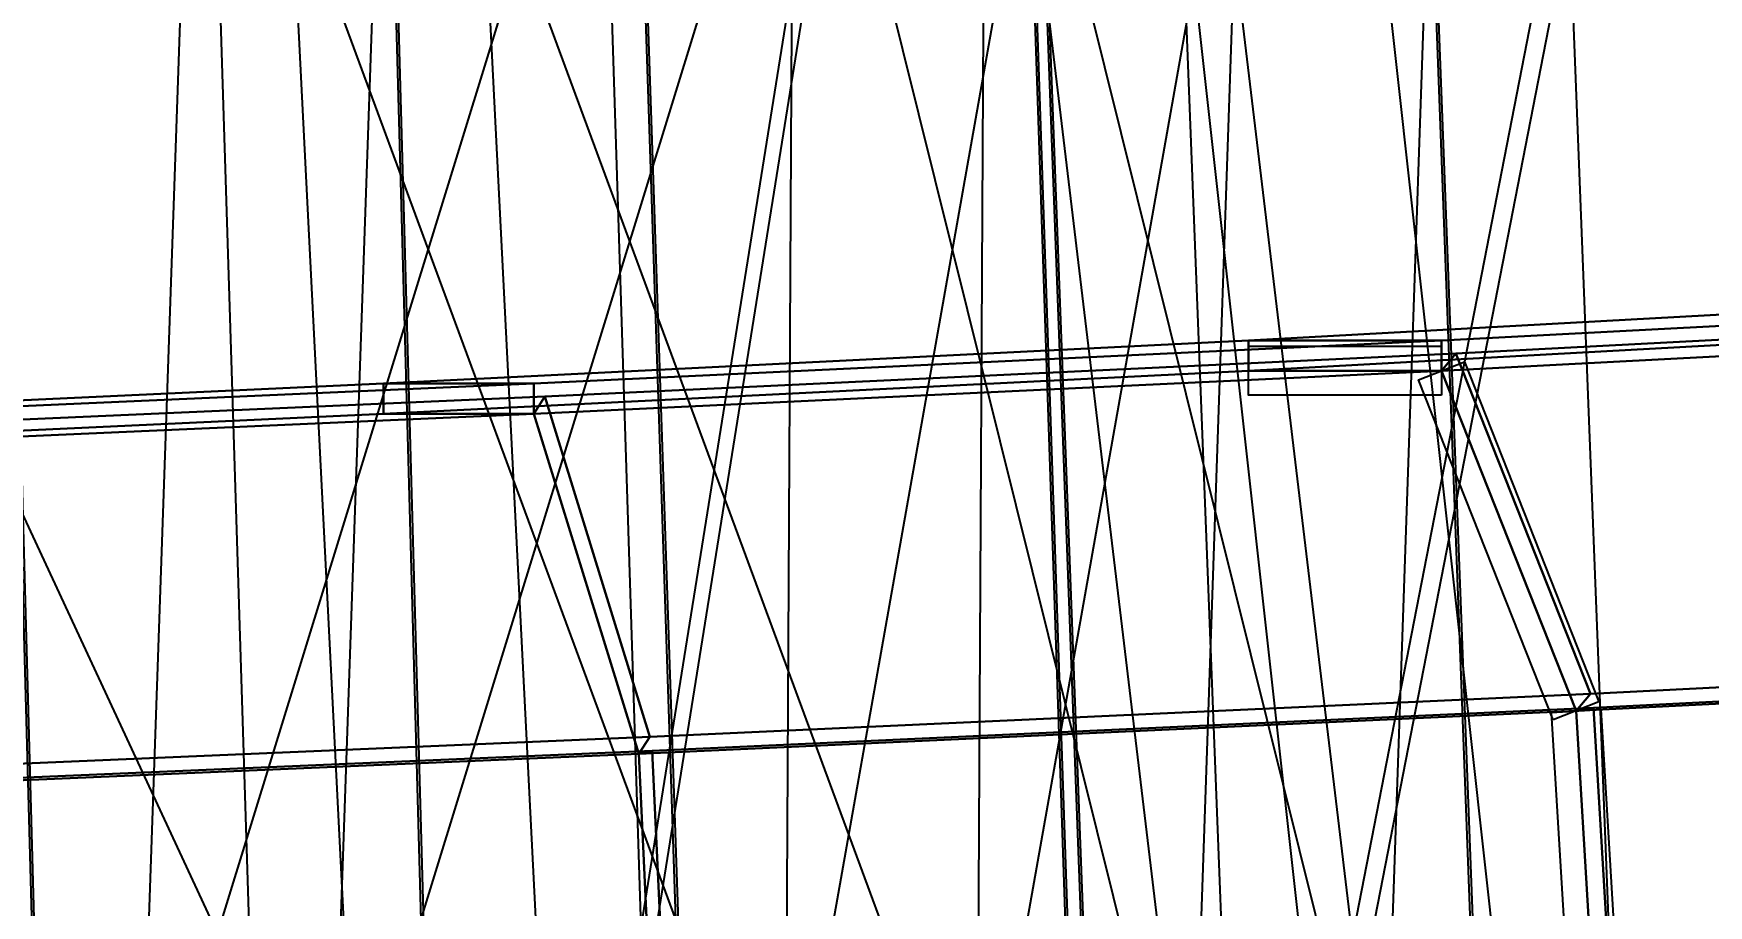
# Model space of a CAD drawing. Header units: millimetres. Extents: x -123812 to 252100, y -3000 to 639000.
# Drawn here: x 7068 to 11498, y 450776 to 453083 of the extents above; entities that cross this region are included whole.
import ezdxf

# ---------------------------------------------------------------- set-up
doc = ezdxf.new("R2010")
doc.units = ezdxf.units.MM
for name, color, linetype, lineweight in [('D-STR-DECK', 7, 'Continuous', 25), ('D-STR-DIM', 7, 'Continuous', 13), ('D-STR-STRC', 7, 'Continuous', 25)]:
    doc.layers.add(name, color=color, linetype=linetype, lineweight=lineweight)
doc.styles.add('OpenSansCondensed-Light', font='OpenSansCondensed-Light.ttf')
doc.styles.add('TOWER_UNICODE', font='Arial Unicode.ttf')
doc.dimstyles.new('EZDXF', dxfattribs={"dimtxt": 0.25, "dimasz": 0.175, "dimexe": 0.375, "dimexo": 0.125, "dimgap": 0.1, "dimtad": 1, "dimlfac": 100, "dimzin": 12, "dimdsep": 46, "dimtxsty": 'OpenSansCondensed-Light', "dimblk": 'ARCHTICK', "dimcen": 2.5, "dimazin": 3, "dimtfac": 0.5, "dimtmove": 2, "dimatfit": 3})

# ---------------------------------------------------------------- blocks, each defined once
blk = doc.blocks.new('_ARCHTICK')
at = {"color": 0, "linetype": 'BYBLOCK', "const_width": 0.15}
blk.add_lwpolyline([(-0.5, -0.5), (0.5, 0.5)], dxfattribs=at)

msp = doc.modelspace()

# ---------------------------------------------------------------- linework, layer by layer
at = {"layer": 'D-STR-DECK'}
for points in [[(5939.2, 445000), (7163.8, 455000), (9400, 455000), (7800, 445000)], [(5939.2, 445000), (7163.8, 455000), (9400, 455000), (7800, 445000)], [(7760, 445000), (9360, 455000), (11444.7, 455000), (9496.7, 445000)], [(7760, 445000), (9360, 455000), (11444.7, 455000), (9496.7, 445000)], [(9448, 445000), (11396, 455000), (13293.6, 455000), (11030.9, 445000)], [(9448, 445000), (11396, 455000), (13293.6, 455000), (11030.9, 445000)], [(10281.7, 452190.9), (10281.7, 452270.9), (12353.9, 452384.5), (12353.9, 452304.5)], [(10281.7, 452270.9), (10791.8, 452270.9), (12965.5, 452384.5), (12353.9, 452384.5)], [(10791.8, 452270.9), (10791.8, 452190.9), (12965.5, 452304.5), (12965.5, 452384.5)], [(10791.8, 452190.9), (10829.6, 452236.3), (13010.8, 452349.9), (12965.5, 452304.5)], [(10829.6, 452236.3), (11185.7, 451336.3), (13437.8, 451449.9), (13010.8, 452349.9)], [(10791.8, 452190.9), (10281.7, 452190.9), (12353.9, 452304.5), (12965.5, 452304.5)], [(11147.9, 451290.9), (10791.8, 452190.9), (12965.5, 452304.5), (13392.5, 451404.5)], [(7993.9, 452077.3), (7993.9, 452157.3), (10281.7, 452270.9), (10281.7, 452190.9)], [(7993.9, 452157.3), (8391.2, 452157.3), (10791.8, 452270.9), (10281.7, 452270.9)], [(8391.2, 452157.3), (8391.2, 452077.3), (10791.8, 452190.9), (10791.8, 452270.9)], [(10791.8, 452190.9), (10281.7, 452190.9), (10281.7, 452270.9), (10791.8, 452270.9)], [(10791.8, 452190.9), (10281.7, 452190.9), (10281.7, 452270.9), (10791.8, 452270.9)], [(10791.8, 452125.9), (10281.7, 452125.9), (10281.7, 452255.9), (10791.8, 452255.9)], [(8391.2, 452077.3), (8420.7, 452122.7), (10829.6, 452236.3), (10791.8, 452190.9)], [(8420.7, 452122.7), (8698.2, 451222.7), (11185.7, 451336.3), (10829.6, 452236.3)], [(11087.4, 451267), (10731.3, 452167), (10852.2, 452214.8), (11208.3, 451314.8)], [(11147.9, 451290.9), (10791.8, 452190.9), (10829.6, 452236.3), (11185.7, 451336.3)], [(11147.9, 451290.9), (10791.8, 452190.9), (10829.6, 452236.3), (11185.7, 451336.3)], [(8391.2, 452077.3), (7993.9, 452077.3), (10281.7, 452190.9), (10791.8, 452190.9)], [(8668.7, 451177.3), (8391.2, 452077.3), (10791.8, 452190.9), (11147.9, 451290.9)], [(5541.1, 451963.6), (5541.1, 452043.6), (7993.9, 452157.3), (7993.9, 452077.3)], [(5541.1, 452043.6), (5817.1, 452043.6), (8391.2, 452157.3), (7993.9, 452157.3)], [(5817.1, 452043.6), (5817.1, 451963.6), (8391.2, 452077.3), (8391.2, 452157.3)], [(5817.1, 451963.6), (5837.6, 452009), (8420.7, 452122.7), (8391.2, 452077.3)], [(5837.6, 452009), (6030.3, 451109), (8698.2, 451222.7), (8420.7, 452122.7)], [(8391.2, 452077.3), (7993.9, 452077.3), (7993.9, 452157.3), (8391.2, 452157.3)], [(8391.2, 452077.3), (7993.9, 452077.3), (7993.9, 452157.3), (8391.2, 452157.3)], [(8668.7, 451177.3), (8391.2, 452077.3), (8420.7, 452122.7), (8698.2, 451222.7)], [(8668.7, 451177.3), (8391.2, 452077.3), (8420.7, 452122.7), (8698.2, 451222.7)], [(5817.1, 451963.6), (5541.1, 451963.6), (7993.9, 452077.3), (8391.2, 452077.3)], [(6009.8, 451063.6), (5817.1, 451963.6), (8391.2, 452077.3), (8668.7, 451177.3)], [(11185.7, 451336.3), (11147.9, 451290.9), (13392.5, 451404.5), (13437.8, 451449.9)], [(11147.9, 451290.9), (11193.6, 451299.2), (13447.3, 451412.8), (13392.5, 451404.5)], [(11216.8, 450140.9), (11147.9, 451290.9), (13392.5, 451404.5), (13475.1, 450254.5)], [(11193.6, 451299.2), (11262.5, 450149.2), (13529.9, 450262.8), (13447.3, 451412.8)], [(8698.2, 451222.7), (8668.7, 451177.3), (11147.9, 451290.9), (11185.7, 451336.3)], [(8668.7, 451177.3), (8704.3, 451185.6), (11193.6, 451299.2), (11147.9, 451290.9)], [(8722.4, 450027.3), (8668.7, 451177.3), (11147.9, 451290.9), (11216.8, 450140.9)], [(8704.3, 451185.6), (8758, 450035.6), (11262.5, 450149.2), (11193.6, 451299.2)], [(11151.9, 450137), (11083, 451287), (11212.8, 451294.8), (11281.7, 450144.8)], [(11216.8, 450140.9), (11147.9, 451290.9), (11193.6, 451299.2), (11262.5, 450149.2)], [(11216.8, 450140.9), (11147.9, 451290.9), (11193.6, 451299.2), (11262.5, 450149.2)], [(6030.3, 451109), (6009.8, 451063.6), (8668.7, 451177.3), (8698.2, 451222.7)], [(6009.8, 451063.6), (6034.5, 451071.9), (8704.3, 451185.6), (8668.7, 451177.3)], [(6047.1, 449913.6), (6009.8, 451063.6), (8668.7, 451177.3), (8722.4, 450027.3)], [(6034.5, 451071.9), (6071.8, 449921.9), (8758, 450035.6), (8704.3, 451185.6)], [(8722.4, 450027.3), (8668.7, 451177.3), (8704.3, 451185.6), (8758, 450035.6)], [(8722.4, 450027.3), (8668.7, 451177.3), (8704.3, 451185.6), (8758, 450035.6)]]:
    msp.add_lwpolyline(points, close=True, dxfattribs=at)
at = {"layer": 'D-STR-STRC'}
for points in [[(7133.8, 474969.9), (10131.5, 449969.9), (10140.1, 449967), (10165.3, 449966.4), (10205.4, 449968.1), (10257.6, 449971.9), (10318.4, 449977.7), (10383.7, 449985), (10449, 449993.3), (10509.8, 450002.1), (10562, 450010.7), (10602.1, 450018.6), (10627.3, 450025.2), (10635.9, 450030.1), (7638.1, 475030.1)], [(6660.3, 474987.3), (7925.8, 449987.3), (7934.5, 449981.9), (7959.8, 449977.9), (8000.1, 449975.3), (8052.6, 449974.4), (8113.8, 449975.3), (8179.5, 449977.8), (8245.1, 449981.9), (8306.3, 449987.2), (8358.9, 449993.3), (8399.2, 449999.9), (8424.5, 450006.6), (8433.2, 450012.7), (7167.6, 475012.7)], [(8214, 475008.7), (7347.5, 450008.7), (7356.2, 450001.3), (7381.6, 449993.8), (7421.9, 449986.8), (7474.5, 449980.6), (7535.7, 449975.8), (7601.4, 449972.6), (7667.1, 449971.3), (7728.3, 449971.9), (7780.9, 449974.5), (7821.2, 449978.8), (7846.6, 449984.5), (7855.2, 449991.3), (8721.7, 474991.3)], [(9190.6, 475001.4), (9055.8, 450001.4), (9064.4, 449993.9), (9089.8, 449986.8), (9130.2, 449980.7), (9182.8, 449975.8), (9244, 449972.6), (9309.8, 449971.3), (9375.5, 449971.9), (9436.8, 449974.5), (9489.4, 449978.7), (9529.7, 449984.5), (9555.1, 449991.3), (9563.8, 449998.6), (9698.6, 474998.6)], [(5047.5, 454892.9), (7371.1, 449892.9), (7386.5, 449880.5), (7416.5, 449876.3), (7459.1, 449880.5), (7511.4, 449892.9), (7569.9, 449912.5), (7630.5, 449938.2), (7689.1, 449968), (7741.7, 450000), (7784.8, 450032), (7815.4, 450061.8), (7831.4, 450087.5), (7831.7, 450107.1), (5508.1, 455107.1)], [(7225.4, 454912.5), (9071.3, 449912.5), (9087.4, 449892.9), (9118.6, 449880.5), (9162.9, 449876.3), (9217.1, 449880.5), (9277.7, 449892.9), (9340.5, 449912.5), (9401.2, 449938.2), (9455.6, 449968), (9500.1, 450000), (9531.6, 450032), (9548.1, 450061.8), (9548.2, 450087.5), (7702.4, 455087.5)], [(8896.7, 455061.8), (7356.8, 450061.8), (7365.2, 450032), (7389.7, 450000), (7428.6, 449968), (7479.3, 449938.2), (7538.3, 449912.5), (7601.7, 449892.9), (7665, 449880.5), (7724, 449876.3), (7774.6, 449880.5), (7813.4, 449892.9), (7837.8, 449912.5), (7846, 449938.2), (9386, 454938.2)], [(8895, 454938.2), (10137.3, 449938.2), (10153, 449912.5), (10184.4, 449892.9), (10229.4, 449880.5), (10284.8, 449876.3), (10347.1, 449880.5), (10411.8, 449892.9), (10474.6, 449912.5), (10531.2, 449938.2), (10577.7, 449968), (10611.1, 450000), (10628.9, 450032), (10630.1, 450061.8), (9387.7, 455061.8)], [(9945, 455032), (9058.9, 450032), (9068.9, 450000), (9095.4, 449968), (9136.5, 449938.2), (9189.3, 449912.5), (9250.4, 449892.9), (9315.6, 449880.5), (9380.3, 449876.3), (9440.2, 449880.5), (9491.3, 449892.9), (9529.9, 449912.5), (9553.6, 449938.2), (9560.6, 449968), (10446.8, 454968)], [(9944, 454968), (10498.1, 449968), (10512.4, 449938.2), (10542.8, 449912.5), (10587.3, 449892.9), (10643, 449880.5), (10705.9, 449876.3), (10771.8, 449880.5), (10836.3, 449892.9), (10894.8, 449912.5), (10943.5, 449938.2), (10979, 449968), (10998.9, 450000), (11001.9, 450032), (10447.7, 455032)], [(10302, 455000), (10130.2, 450000), (10142.4, 449968), (10171, 449938.2), (10214.1, 449912.5), (10268.8, 449892.9), (10331.3, 449880.5), (10397.4, 449876.3), (10462.5, 449880.5), (10522.3, 449892.9), (10572.6, 449912.5), (10610.1, 449938.2), (10632.1, 449968), (10637.2, 450000), (10809.1, 455000)]]:
    msp.add_lwpolyline(points, dxfattribs=at)
for points in [[(6946.2, 455000), (7082.6, 450000), (8120.2, 450000), (7981.6, 455000)], [(6952, 455000), (7089, 450000), (8113.8, 450000), (7975.9, 455000)], [(7503.1, 455000), (7660.6, 450000), (8698.3, 450000), (8538.5, 455000)], [(8623.7, 455000), (8790.9, 450000), (9828.6, 450000), (9659.1, 455000)], [(8629.4, 455000), (8797.4, 450000), (9822.2, 450000), (9653.3, 455000)], [(9678.2, 455000), (9864.9, 450000), (10902.5, 450000), (10713.6, 455000)], [(9683.9, 455000), (9871.3, 450000), (10896.1, 450000), (10707.8, 455000)], [(10043.6, 455000), (10237.6, 450000), (11262.4, 450000), (11067.5, 455000)]]:
    msp.add_lwpolyline(points, close=True, dxfattribs=at)

# ---------------------------------------------------------------- dimensions: what is measured, and where the dimension line sits
at = {"layer": 'D-STR-DIM'}
msp.add_linear_dim(base=(187000, 0), p1=(0, 0), p2=(0, 450000), angle=90, dimstyle='EZDXF', override={"dimtxt": 8400, "dimasz": 3750, "dimexe": 2100, "dimexo": 1800, "dimgap": 2100, "dimtad": 1, "dimdec": 0, "dimlfac": 1, "dimlunit": 2, "dimtxsty": 'TOWER_UNICODE', "dimclrd": 7, "dimclre": 7, "dimclrt": 7}, dxfattribs=at).render()

doc.saveas('drawing.dxf')
